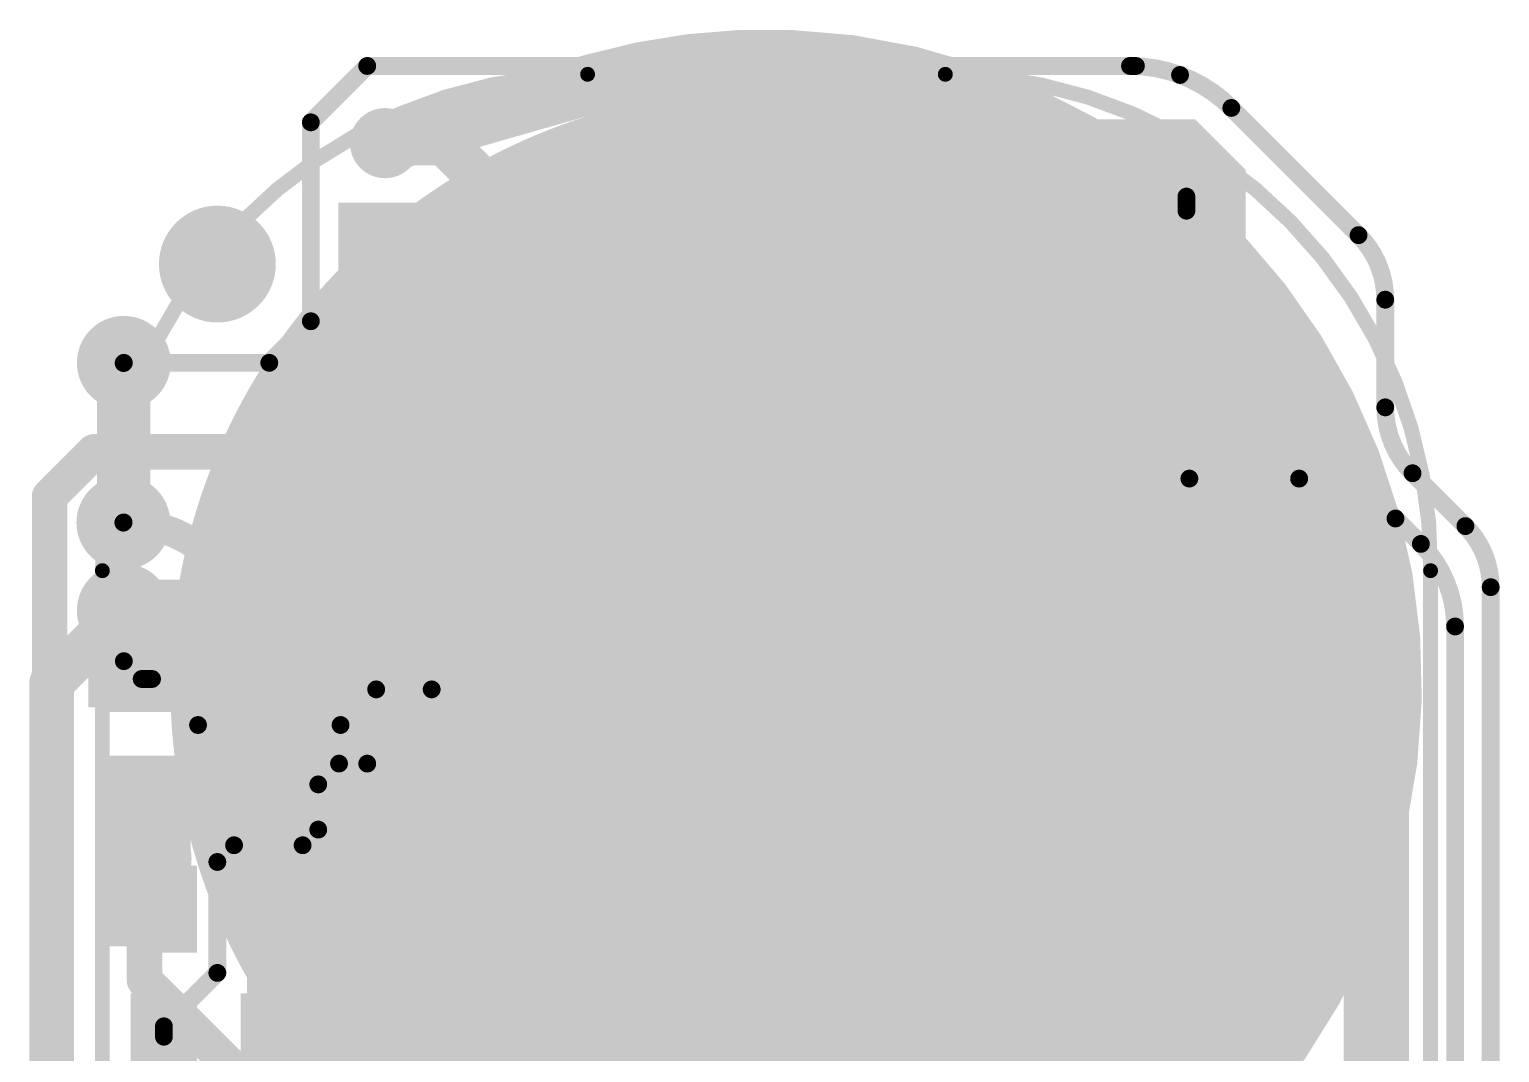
# Model space of a CAD drawing. Header units: millimetres. Extents: x -11.1 to 1.7, y -2.1 to 29.2.
# Drawn here: x -11.02 to 1.56, y 20.41 to 29.17 of the extents above; entities that cross this region are included whole.
import ezdxf

# ---------------------------------------------------------------- set-up
doc = ezdxf.new("R2010")
doc.units = ezdxf.units.MM
for name, color, linetype in [('BottomLayer', 5, 'Continuous'), ('BottomPaste', 16, 'Continuous'), ('BottomSolder', 6, 'Continuous'), ('PadHoleLayer', 156, 'Continuous'), ('TopLayer', 1, 'Continuous'), ('TopOverlay', 2, 'Continuous'), ('TopPaste', 8, 'Continuous'), ('TopSolder', 216, 'Continuous'), ('ViaHoleLayer', 16, 'Continuous')]:
    doc.layers.add(name, color=color, linetype=linetype)

# ---------------------------------------------------------------- blocks, each defined once
blk = doc.blocks.new('S______B______0402_B_3')
at = {"layer": 'BottomLayer'}
for points in [[(-0.2412999999999999, 0.3174999999999999), (-0.2413000000000001, -0.3175), (-0.6985, -0.3174999999999999), (-0.6985, 0.3175)], [(0.6985, 0.3174999999999999), (0.6985, -0.3175), (0.2412999999999999, -0.3174999999999999), (0.2413000000000001, 0.3175)]]:
    blk.add_hatch(color=5, dxfattribs=at).paths.add_polyline_path(points)
at = {"layer": 'BottomPaste'}
for points in [[(-0.2412999999999999, 0.3174999999999999), (-0.2413000000000001, -0.3175), (-0.6985, -0.3174999999999999), (-0.6985, 0.3175)], [(0.6985, 0.3174999999999999), (0.6985, -0.3175), (0.2412999999999999, -0.3174999999999999), (0.2413000000000001, 0.3175)]]:
    blk.add_hatch(color=16, dxfattribs=at).paths.add_polyline_path(points)
at = {"layer": 'BottomSolder'}
for points in [[(-0.1862988399999999, 0.3725011599999999), (-0.18629884, -0.3725011600000001), (-0.75350116, -0.3725011599999999), (-0.75350116, 0.3725011600000001)], [(0.75350116, 0.3725011599999999), (0.75350116, -0.3725011600000001), (0.1862988399999999, -0.3725011599999999), (0.18629884, 0.3725011600000001)]]:
    blk.add_hatch(color=6, dxfattribs=at).paths.add_polyline_path(points)
blk = doc.blocks.new('S______B______0402_B_4')
at = {"layer": 'BottomLayer'}
for points in [[(-0.2412999999999999, 0.3174999999999999), (-0.2413000000000001, -0.3175), (-0.6985, -0.3174999999999999), (-0.6985, 0.3175)], [(0.6985, 0.3174999999999999), (0.6985, -0.3175), (0.2412999999999999, -0.3174999999999999), (0.2413000000000001, 0.3175)]]:
    blk.add_hatch(color=5, dxfattribs=at).paths.add_polyline_path(points)
at = {"layer": 'BottomPaste'}
for points in [[(-0.2412999999999999, 0.3174999999999999), (-0.2413000000000001, -0.3175), (-0.6985, -0.3174999999999999), (-0.6985, 0.3175)], [(0.6985, 0.3174999999999999), (0.6985, -0.3175), (0.2412999999999999, -0.3174999999999999), (0.2413000000000001, 0.3175)]]:
    blk.add_hatch(color=16, dxfattribs=at).paths.add_polyline_path(points)
at = {"layer": 'BottomSolder'}
for points in [[(-0.1862988399999999, 0.3725011599999999), (-0.18629884, -0.3725011600000001), (-0.75350116, -0.3725011599999999), (-0.75350116, 0.3725011600000001)], [(0.75350116, 0.3725011599999999), (0.75350116, -0.3725011600000001), (0.1862988399999999, -0.3725011599999999), (0.18629884, 0.3725011600000001)]]:
    blk.add_hatch(color=6, dxfattribs=at).paths.add_polyline_path(points)
blk = doc.blocks.new('R___0402_B_5')
at = {"layer": 'BottomLayer'}
for points in [[(-0.2413, 0.3175), (-0.2412999999999999, -0.3175), (-0.6985, -0.3175), (-0.6985, 0.3175)], [(0.6985, 0.3175), (0.6985, -0.3175), (0.2413, -0.3175), (0.2412999999999999, 0.3175)]]:
    blk.add_hatch(color=5, dxfattribs=at).paths.add_polyline_path(points)
at = {"layer": 'BottomPaste'}
for points in [[(-0.2413, 0.3175), (-0.2412999999999999, -0.3175), (-0.6985, -0.3175), (-0.6985, 0.3175)], [(0.6985, 0.3175), (0.6985, -0.3175), (0.2413, -0.3175), (0.2412999999999999, 0.3175)]]:
    blk.add_hatch(color=16, dxfattribs=at).paths.add_polyline_path(points)
at = {"layer": 'BottomSolder'}
for points in [[(-0.18629884, 0.37250116), (-0.1862988399999999, -0.37250116), (-0.75350116, -0.37250116), (-0.75350116, 0.37250116)], [(0.75350116, 0.37250116), (0.75350116, -0.37250116), (0.18629884, -0.37250116), (0.1862988399999999, 0.37250116)]]:
    blk.add_hatch(color=6, dxfattribs=at).paths.add_polyline_path(points)
blk = doc.blocks.new('R___0402_B_6')
at = {"layer": 'BottomLayer'}
for points in [[(-0.2413, 0.3175), (-0.2412999999999999, -0.3175), (-0.6985, -0.3175), (-0.6985, 0.3175)], [(0.6985, 0.3175), (0.6985, -0.3175), (0.2413, -0.3175), (0.2412999999999999, 0.3175)]]:
    blk.add_hatch(color=5, dxfattribs=at).paths.add_polyline_path(points)
at = {"layer": 'BottomPaste'}
for points in [[(-0.2413, 0.3175), (-0.2412999999999999, -0.3175), (-0.6985, -0.3175), (-0.6985, 0.3175)], [(0.6985, 0.3175), (0.6985, -0.3175), (0.2413, -0.3175), (0.2412999999999999, 0.3175)]]:
    blk.add_hatch(color=16, dxfattribs=at).paths.add_polyline_path(points)
at = {"layer": 'BottomSolder'}
for points in [[(-0.18629884, 0.37250116), (-0.1862988399999999, -0.37250116), (-0.75350116, -0.37250116), (-0.75350116, 0.37250116)], [(0.75350116, 0.37250116), (0.75350116, -0.37250116), (0.18629884, -0.37250116), (0.1862988399999999, 0.37250116)]]:
    blk.add_hatch(color=6, dxfattribs=at).paths.add_polyline_path(points)
blk = doc.blocks.new('T__________B_7')
at = {"layer": 'BottomLayer'}
blk.add_hatch(color=5, dxfattribs=at).paths.add_polyline_path([(0.3809999999999999, 0.7619999999999999), (-0.3809999999999999, 0.7619999999999999), (-0.7619999999999999, 0.3809999999999999), (-0.7619999999999999, -0.3809999999999999), (-0.3809999999999999, -0.7619999999999999), (0.3809999999999999, -0.7619999999999999), (0.7619999999999999, -0.3809999999999999), (0.7619999999999999, 0.3809999999999999)])
at = {"layer": 'BottomPaste'}
blk.add_hatch(color=16, dxfattribs=at).paths.add_polyline_path([(0.3809999999999999, 0.7619999999999999), (-0.3809999999999999, 0.7619999999999999), (-0.7619999999999999, 0.3809999999999999), (-0.7619999999999999, -0.3809999999999999), (-0.3809999999999999, -0.7619999999999999), (0.3809999999999999, -0.7619999999999999), (0.7619999999999999, -0.3809999999999999), (0.7619999999999999, 0.3809999999999999)])
at = {"layer": 'BottomSolder'}
blk.add_hatch(color=6, dxfattribs=at).paths.add_polyline_path([(0.4318, 0.8636), (-0.4318, 0.8636), (-0.8636, 0.4318), (-0.8636, -0.4318), (-0.4318, -0.8636), (0.4318, -0.8636), (0.8636, -0.4318), (0.8636, 0.4318)])
blk = doc.blocks.new('C___0402_B_11')
at = {"layer": 'BottomLayer'}
for points in [[(-0.2413, 0.3175), (-0.2412999999999999, -0.3175), (-0.6985, -0.3175), (-0.6985, 0.3175)], [(0.6985, 0.3175), (0.6985, -0.3175), (0.2413, -0.3175), (0.2412999999999999, 0.3175)]]:
    blk.add_hatch(color=5, dxfattribs=at).paths.add_polyline_path(points)
at = {"layer": 'BottomPaste'}
for points in [[(-0.2413, 0.3175), (-0.2412999999999999, -0.3175), (-0.6985, -0.3175), (-0.6985, 0.3175)], [(0.6985, 0.3175), (0.6985, -0.3175), (0.2413, -0.3175), (0.2412999999999999, 0.3175)]]:
    blk.add_hatch(color=16, dxfattribs=at).paths.add_polyline_path(points)
at = {"layer": 'BottomSolder'}
for points in [[(-0.18130012, 0.37749988), (-0.18130012, -0.37749988), (-0.7584998799999999, -0.37749988), (-0.7584998799999999, 0.37749988)], [(0.7584998799999999, 0.37749988), (0.7584998799999999, -0.37749988), (0.18130012, -0.37749988), (0.18130012, 0.37749988)]]:
    blk.add_hatch(color=6, dxfattribs=at).paths.add_polyline_path(points)
blk = doc.blocks.new('S______B______0402_B_13')
at = {"layer": 'BottomLayer'}
for points in [[(-0.2412999999999999, 0.3174999999999999), (-0.2413000000000001, -0.3175), (-0.6985, -0.3174999999999999), (-0.6985, 0.3175)], [(0.6985, 0.3174999999999999), (0.6985, -0.3175), (0.2412999999999999, -0.3174999999999999), (0.2413000000000001, 0.3175)]]:
    blk.add_hatch(color=5, dxfattribs=at).paths.add_polyline_path(points)
at = {"layer": 'BottomPaste'}
for points in [[(-0.2412999999999999, 0.3174999999999999), (-0.2413000000000001, -0.3175), (-0.6985, -0.3174999999999999), (-0.6985, 0.3175)], [(0.6985, 0.3174999999999999), (0.6985, -0.3175), (0.2412999999999999, -0.3174999999999999), (0.2413000000000001, 0.3175)]]:
    blk.add_hatch(color=16, dxfattribs=at).paths.add_polyline_path(points)
at = {"layer": 'BottomSolder'}
for points in [[(-0.1862988399999999, 0.3725011599999999), (-0.18629884, -0.3725011600000001), (-0.75350116, -0.3725011599999999), (-0.75350116, 0.3725011600000001)], [(0.75350116, 0.3725011599999999), (0.75350116, -0.3725011600000001), (0.1862988399999999, -0.3725011599999999), (0.18629884, 0.3725011600000001)]]:
    blk.add_hatch(color=6, dxfattribs=at).paths.add_polyline_path(points)
blk = doc.blocks.new('S______B______0402_B_14')
at = {"layer": 'BottomLayer'}
for points in [[(-0.2412999999999999, 0.3174999999999999), (-0.2413000000000001, -0.3175), (-0.6985, -0.3174999999999999), (-0.6985, 0.3175)], [(0.6985, 0.3174999999999999), (0.6985, -0.3175), (0.2412999999999999, -0.3174999999999999), (0.2413000000000001, 0.3175)]]:
    blk.add_hatch(color=5, dxfattribs=at).paths.add_polyline_path(points)
at = {"layer": 'BottomPaste'}
for points in [[(-0.2412999999999999, 0.3174999999999999), (-0.2413000000000001, -0.3175), (-0.6985, -0.3174999999999999), (-0.6985, 0.3175)], [(0.6985, 0.3174999999999999), (0.6985, -0.3175), (0.2412999999999999, -0.3174999999999999), (0.2413000000000001, 0.3175)]]:
    blk.add_hatch(color=16, dxfattribs=at).paths.add_polyline_path(points)
at = {"layer": 'BottomSolder'}
for points in [[(-0.1862988399999999, 0.3725011599999999), (-0.18629884, -0.3725011600000001), (-0.75350116, -0.3725011599999999), (-0.75350116, 0.3725011600000001)], [(0.75350116, 0.3725011599999999), (0.75350116, -0.3725011600000001), (0.1862988399999999, -0.3725011599999999), (0.18629884, 0.3725011600000001)]]:
    blk.add_hatch(color=6, dxfattribs=at).paths.add_polyline_path(points)
blk = doc.blocks.new('TEST_POINT_B_21')
at = {"layer": 'BottomLayer'}
blk.add_hatch(color=5, dxfattribs=at).paths.add_polyline_path([(0.3809999999999999, 0.7619999999999999), (-0.3809999999999999, 0.7619999999999999), (-0.7619999999999999, 0.3809999999999999), (-0.7619999999999999, -0.3809999999999999), (-0.3809999999999999, -0.7619999999999999), (0.3809999999999999, -0.7619999999999999), (0.7619999999999999, -0.3809999999999999), (0.7619999999999999, 0.3809999999999999)])
at = {"layer": 'BottomPaste'}
blk.add_hatch(color=16, dxfattribs=at).paths.add_polyline_path([(0.3809999999999999, 0.7619999999999999), (-0.3809999999999999, 0.7619999999999999), (-0.7619999999999999, 0.3809999999999999), (-0.7619999999999999, -0.3809999999999999), (-0.3809999999999999, -0.7619999999999999), (0.3809999999999999, -0.7619999999999999), (0.7619999999999999, -0.3809999999999999), (0.7619999999999999, 0.3809999999999999)])
at = {"layer": 'BottomSolder'}
blk.add_hatch(color=6, dxfattribs=at).paths.add_polyline_path([(0.4318, 0.8636), (-0.4318, 0.8636), (-0.8636, 0.4318), (-0.8636, -0.4318), (-0.4318, -0.8636), (0.4318, -0.8636), (0.8636, -0.4318), (0.8636, 0.4318)])
blk = doc.blocks.new('SOIC_8_B_34')
at = {"layer": 'BottomLayer'}
for points in [[(-3.474999399999999, 1.6050006), (-3.474999399999999, 2.2049994), (-1.92499996, 2.2049994), (-1.92499996, 1.6050006)], [(1.92499996, 1.6050006), (1.92499996, 2.2049994), (3.474999399999999, 2.2049994), (3.474999399999999, 1.6050006)], [(-3.474999399999999, 0.3350006), (-3.474999399999999, 0.9349994), (-1.92499996, 0.9349994), (-1.92499996, 0.3350006)], [(1.92499996, 0.3350006), (1.92499996, 0.9349994), (3.474999399999999, 0.9349994), (3.474999399999999, 0.3350006)], [(-3.474999399999999, -0.9349994), (-3.474999399999999, -0.3350006), (-1.92499996, -0.3350006), (-1.92499996, -0.9349994)], [(1.92499996, -0.9349994), (1.92499996, -0.3350006), (3.474999399999999, -0.3350006), (3.474999399999999, -0.9349994)], [(-3.474999399999999, -2.2049994), (-3.474999399999999, -1.6050006), (-1.92499996, -1.6050006), (-1.92499996, -2.2049994)], [(1.92499996, -2.2049994), (1.92499996, -1.6050006), (3.474999399999999, -1.6050006), (3.474999399999999, -2.2049994)]]:
    blk.add_hatch(color=5, dxfattribs=at).paths.add_polyline_path(points)
at = {"layer": 'BottomPaste'}
for points in [[(-3.474999399999999, 1.6050006), (-3.474999399999999, 2.2049994), (-1.92499996, 2.2049994), (-1.92499996, 1.6050006)], [(1.92499996, 1.6050006), (1.92499996, 2.2049994), (3.474999399999999, 2.2049994), (3.474999399999999, 1.6050006)], [(-3.474999399999999, 0.3350006), (-3.474999399999999, 0.9349994), (-1.92499996, 0.9349994), (-1.92499996, 0.3350006)], [(1.92499996, 0.3350006), (1.92499996, 0.9349994), (3.474999399999999, 0.9349994), (3.474999399999999, 0.3350006)], [(-3.474999399999999, -0.9349994), (-3.474999399999999, -0.3350006), (-1.92499996, -0.3350006), (-1.92499996, -0.9349994)], [(1.92499996, -0.9349994), (1.92499996, -0.3350006), (3.474999399999999, -0.3350006), (3.474999399999999, -0.9349994)], [(-3.474999399999999, -2.2049994), (-3.474999399999999, -1.6050006), (-1.92499996, -1.6050006), (-1.92499996, -2.2049994)], [(1.92499996, -2.2049994), (1.92499996, -1.6050006), (3.474999399999999, -1.6050006), (3.474999399999999, -2.2049994)]]:
    blk.add_hatch(color=16, dxfattribs=at).paths.add_polyline_path(points)
at = {"layer": 'BottomSolder'}
for points in [[(-3.5765994, 1.5034006), (-3.5765994, 2.3065994), (-1.82339996, 2.3065994), (-1.82339996, 1.5034006)], [(1.82339996, 1.5034006), (1.82339996, 2.3065994), (3.5765994, 2.3065994), (3.5765994, 1.5034006)], [(-3.5765994, 0.2334006000000001), (-3.5765994, 1.0365994), (-1.82339996, 1.0365994), (-1.82339996, 0.2334005999999999)], [(1.82339996, 0.2334006000000001), (1.82339996, 1.0365994), (3.5765994, 1.0365994), (3.5765994, 0.2334005999999999)], [(-3.5765994, -1.0365994), (-3.5765994, -0.2334005999999999), (-1.82339996, -0.2334006000000001), (-1.82339996, -1.0365994)], [(1.82339996, -1.0365994), (1.82339996, -0.2334005999999999), (3.5765994, -0.2334006000000001), (3.5765994, -1.0365994)], [(-3.5765994, -2.3065994), (-3.5765994, -1.5034006), (-1.82339996, -1.5034006), (-1.82339996, -2.3065994)], [(1.82339996, -2.3065994), (1.82339996, -1.5034006), (3.5765994, -1.5034006), (3.5765994, -2.3065994)]]:
    blk.add_hatch(color=6, dxfattribs=at).paths.add_polyline_path(points)
blk = doc.blocks.new('RES_0402_B_37')
at = {"layer": 'BottomLayer'}
for points in [[(-0.2413, 0.3175), (-0.2412999999999999, -0.3175), (-0.6985, -0.3175), (-0.6985, 0.3175)], [(0.6985, 0.3175), (0.6985, -0.3175), (0.2413, -0.3175), (0.2412999999999999, 0.3175)]]:
    blk.add_hatch(color=5, dxfattribs=at).paths.add_polyline_path(points)
at = {"layer": 'BottomPaste'}
for points in [[(-0.2413, 0.3175), (-0.2412999999999999, -0.3175), (-0.6985, -0.3175), (-0.6985, 0.3175)], [(0.6985, 0.3175), (0.6985, -0.3175), (0.2413, -0.3175), (0.2412999999999999, 0.3175)]]:
    blk.add_hatch(color=16, dxfattribs=at).paths.add_polyline_path(points)
at = {"layer": 'BottomSolder'}
for points in [[(-0.18629884, 0.37250116), (-0.1862988399999999, -0.37250116), (-0.75350116, -0.37250116), (-0.75350116, 0.37250116)], [(0.75350116, 0.37250116), (0.75350116, -0.37250116), (0.18629884, -0.37250116), (0.1862988399999999, 0.37250116)]]:
    blk.add_hatch(color=6, dxfattribs=at).paths.add_polyline_path(points)
blk = doc.blocks.new('SEMG_SENSOR_38')
at = {"layer": 'TopLayer'}
h = blk.add_hatch(color=1, dxfattribs=at)
edge = h.paths.add_edge_path()
edge.add_arc((2.794e-05, 9.98718602), 5.00000016, 0, 360)
at = {"layer": 'TopPaste'}
h = blk.add_hatch(color=8, dxfattribs=at)
edge = h.paths.add_edge_path()
edge.add_arc((2.794e-05, 9.98718602), 5.00000016, 0, 360)
at = {"layer": 'TopSolder'}
h = blk.add_hatch(color=216, dxfattribs=at)
edge = h.paths.add_edge_path()
edge.add_arc((2.794e-05, 9.98718602), 5.10160016, 0, 360)
at = {"layer": 'TopOverlay', "const_width": 0.127}
for points in [[(-5.68320682, 10.9657134, -0.414213562373093), (-1.53065988, 15.21263658)], [(1.53071576, 15.21263658, -0.414213562373093), (5.683262699999999, 10.9657134)]]:
    blk.add_lwpolyline(points, format="xyb", dxfattribs=at)
for points in [[(-1.53065988, 15.21263658), (1.53071576, 15.21263658)], [(-5.68320682, -10.96571086), (-5.68320682, 10.9657134)], [(5.683262699999999, -10.96579468), (5.683262699999999, 10.96562958)]]:
    blk.add_lwpolyline(points, dxfattribs=at)
at = {"layer": 'TopOverlay', "const_width": 0.0635}
for points in [[(-1.56240988, 15.21263658, 1), (-1.49890988, 15.21263658, 1)], [(-1.56240988, 15.21263658, 1), (-1.49890988, 15.21263658, 1)], [(1.49896576, 15.21263658, 1), (1.56246576, 15.21263658, 1)], [(1.49896576, 15.21263658, 1), (1.56246576, 15.21263658, 1)], [(-5.71495682, 10.9657134, 1), (-5.65145682, 10.9657134, 1)], [(-5.71495682, 10.9657134, 1), (-5.65145682, 10.9657134, 1)], [(5.6515127, 10.9657134, 1), (5.715012699999999, 10.9657134, 1)], [(5.6515127, 10.96562958, 1), (5.715012699999999, 10.96562958, 1)]]:
    blk.add_lwpolyline(points, format="xyb", close=True, dxfattribs=at)

msp = doc.modelspace()

# ---------------------------------------------------------------- hatches: boundary and pattern name
at = {"layer": 'BottomLayer'}
h = msp.add_hatch(color=5, dxfattribs=at)
edge = h.paths.add_edge_path()
edge.add_arc((-7.9756, 28.194), 0.2999994, 0, 360)
for points in [[(-8.376330719999999, 24.3078), (-7.6454, 24.3078), (-7.6454, 27.686), (-8.376330719999999, 27.686)], [(-7.340599999999999, 25.3873), (-6.1468, 25.3873), (-6.1468, 26.3652), (-7.340599999999999, 26.3652)], [(-6.8072, 23.6474), (-6.8072, 25.1206), (-7.340599999999999, 25.1206), (-7.340599999999999, 23.6474)], [(-10.5156, 23.368), (-9.7282, 23.368), (-9.7282, 24.4602), (-10.5156, 24.4602)], [(-8.35129648, 23.1648), (-6.80129704, 23.1648), (-6.80129704, 23.9522), (-8.35129648, 23.9522)], [(-10.4267, 22.4155), (-8.775699999999999, 22.4155), (-8.775699999999999, 22.9362), (-10.4267, 22.9362)], [(-10.4267, 21.3233), (-9.6393, 21.3233), (-9.6393, 22.8727), (-10.4267, 22.8727)], [(-3.02209708, 21.6408), (-0.1524, 21.6408), (-0.1524, 22.5552), (-3.02209708, 22.5552)], [(-9.156699999999999, 20.447), (-6.80129704, 20.447), (-6.80129704, 21.59), (-9.156699999999999, 21.59)], [(-3.02209708, 20.4978), (-0.1778, 20.4978), (-0.1778, 21.2852), (-3.02209708, 21.2852)], [(-10.0965, 19.1389), (-9.6393, 19.1389), (-9.6393, 20.8661), (-10.0965, 20.8661)]]:
    msp.add_hatch(color=5, dxfattribs=at).paths.add_polyline_path(points)
h = msp.add_hatch(color=5, dxfattribs=at)
edge = h.paths.add_edge_path()
edge.add_arc((-10.2108, 26.3144), 0.2999994, 0, 360)
h = msp.add_hatch(color=5, dxfattribs=at)
edge = h.paths.add_edge_path()
edge.add_arc((-10.21498592, 24.94698592), 0.2999994, 0, 360)
h = msp.add_hatch(color=5, dxfattribs=at)
edge = h.paths.add_edge_path()
edge.add_arc((-10.2108, 24.19459728), 0.2999994, 0, 360)
h = msp.add_hatch(color=5, dxfattribs=at)
edge = h.paths.add_edge_path()
edge.add_arc((-10.033, 22.0726), 0.2999994, 0, 360)
at = {"layer": 'BottomSolder'}
h = msp.add_hatch(color=6, dxfattribs=at)
edge = h.paths.add_edge_path()
edge.add_arc((-9.41042568, 27.15935132), 0.1016, 0, 360)
h = msp.add_hatch(color=6, dxfattribs=at)
edge = h.paths.add_edge_path()
edge.add_arc((-10.2108, 26.3144), 0.4015993999999999, 0, 360)
h = msp.add_hatch(color=6, dxfattribs=at)
edge = h.paths.add_edge_path()
edge.add_arc((-10.21498592, 24.94698592), 0.4015993999999999, 0, 360)
h = msp.add_hatch(color=6, dxfattribs=at)
edge = h.paths.add_edge_path()
edge.add_arc((-10.2108, 24.19459728), 0.4015993999999999, 0, 360)
h = msp.add_hatch(color=6, dxfattribs=at)
edge = h.paths.add_edge_path()
edge.add_arc((-10.033, 22.0726), 0.4015993999999999, 0, 360)
at = {"layer": 'PadHoleLayer'}
h = msp.add_hatch(color=156, dxfattribs=at)
edge = h.paths.add_edge_path()
edge.add_arc((-9.41042568, 27.15935132), 0.499999, 0, 360)
at = {"layer": 'TopLayer'}
h = msp.add_hatch(color=1, dxfattribs=at)
edge = h.paths.add_edge_path()
edge.add_arc((-7.9756, 28.194), 0.2999994, 0, 360)
h = msp.add_hatch(color=1, dxfattribs=at)
edge = h.paths.add_edge_path()
edge.add_arc((-10.2108, 26.3144), 0.2999994, 0, 360)
h = msp.add_hatch(color=1, dxfattribs=at)
edge = h.paths.add_edge_path()
edge.add_arc((-10.21498592, 24.94698592), 0.2999994, 0, 360)
h = msp.add_hatch(color=1, dxfattribs=at)
edge = h.paths.add_edge_path()
edge.add_arc((-10.2108, 24.19459728), 0.2999994, 0, 360)
h = msp.add_hatch(color=1, dxfattribs=at)
edge = h.paths.add_edge_path()
edge.add_arc((-10.033, 22.0726), 0.2999994, 0, 360)
at = {"layer": 'TopSolder'}
h = msp.add_hatch(color=216, dxfattribs=at)
edge = h.paths.add_edge_path()
edge.add_arc((-9.41042568, 27.15935132), 0.1016, 0, 360)
h = msp.add_hatch(color=216, dxfattribs=at)
edge = h.paths.add_edge_path()
edge.add_arc((-10.2108, 26.3144), 0.4015993999999999, 0, 360)
h = msp.add_hatch(color=216, dxfattribs=at)
edge = h.paths.add_edge_path()
edge.add_arc((-10.21498592, 24.94698592), 0.4015993999999999, 0, 360)
h = msp.add_hatch(color=216, dxfattribs=at)
edge = h.paths.add_edge_path()
edge.add_arc((-10.2108, 24.19459728), 0.4015993999999999, 0, 360)
h = msp.add_hatch(color=216, dxfattribs=at)
edge = h.paths.add_edge_path()
edge.add_arc((-10.033, 22.0726), 0.4015993999999999, 0, 360)
at = {"layer": 'ViaHoleLayer'}
h = msp.add_hatch(color=16, dxfattribs=at)
edge = h.paths.add_edge_path()
edge.add_arc((-7.9756, 28.194), 0.1499997, 0, 360)
h = msp.add_hatch(color=16, dxfattribs=at)
edge = h.paths.add_edge_path()
edge.add_arc((-10.2108, 26.3144), 0.1499997, 0, 360)
h = msp.add_hatch(color=16, dxfattribs=at)
edge = h.paths.add_edge_path()
edge.add_arc((-10.21498592, 24.94698592), 0.1499997, 0, 360)
h = msp.add_hatch(color=16, dxfattribs=at)
edge = h.paths.add_edge_path()
edge.add_arc((-10.2108, 24.19459728), 0.1499997, 0, 360)
h = msp.add_hatch(color=16, dxfattribs=at)
edge = h.paths.add_edge_path()
edge.add_arc((-10.033, 22.0726), 0.1499997, 0, 360)

# ---------------------------------------------------------------- linework, layer by layer
at = {"layer": 'BottomLayer'}
for points, const_width in [([(-8.6106, 28.3718), (-8.128, 28.85439999999999)], 0.1524), ([(-8.128, 28.85439999999999), (-1.6002, 28.85439999999999)], 0.1524), ([(-1.6002, 28.85439999999999), (-1.5494, 28.85439999999999)], 0.1524), ([(-0.7329906599999999, 28.49519066), (0.3556, 27.4066)], 0.1524), ([(-8.6106, 26.67), (-8.6106, 28.3718)], 0.1524), ([(-7.9756, 28.194), (-7.467599999999999, 28.194)], 0.3809999999999999), ([(-7.467599999999999, 28.194), (-7.112, 27.8384)], 0.3809999999999999), ([(-7.112, 27.1018), (-7.112, 27.8384)], 0.3809999999999999), ([(-1.1176, 27.61596204), (-1.1176, 27.7368)], 0.1524), ([(-3.15034676, 27.5336), (-2.89199066, 27.5336)], 0.254), ([(-2.89199066, 27.5336), (-1.4732, 27.5336)], 0.254), ([(0.5841999999999999, 25.9334), (0.5841999999999999, 26.85471134)], 0.1524), ([(-8.966199999999999, 26.3144), (-8.6106, 26.67)], 0.1524), ([(-4.2418, 25.5048639), (-4.2418, 26.3703054)], 0.254), ([(-10.2108, 26.3144), (-8.966199999999999, 26.3144)], 0.1524), ([(-8.0518, 25.5524), (-8.0518, 25.8699)], 0.635), ([(-8.026399999999999, 25.74993072), (-8.026399999999999, 26.0223)], 0.3048), ([(-6.286499999999999, 23.03419066), (-6.286499999999999, 25.87625)], 0.254), ([(-8.223930719999998, 25.5524), (-8.026399999999999, 25.74993072)], 0.3048), ([(-8.0518, 24.8158), (-8.0518, 25.5524)], 0.635), ([(-10.8458, 25.17148636), (-10.46488636, 25.5524)], 0.3048), ([(-10.46488636, 25.5524), (-8.223930719999998, 25.5524)], 0.3048), ([(-4.2418, 25.50129012), (-4.2418, 25.5048639)], 0.254), ([(-4.2418, 21.717), (-4.2418, 25.50129012)], 0.254), ([(0.8176869600000001, 25.36971304), (1.27, 24.9174)], 0.1524), ([(-10.8458, 18.796), (-10.8458, 25.17148636)], 0.3048), ([(-1.0922, 25.3238), (-0.15345664, 25.3238)], 0.1524), ([(0.671449, 24.982551), (0.889, 24.765)], 0.1524), ([(1.48640546, 1.71500546), (1.48640546, 24.39494994)], 0.1524), ([(1.18160546, 15.0368), (1.18160546, 24.0585879)], 0.1524), ([(-9.0932, 23.622), (-9.0932, 23.8252)], 0.254), ([(-10.2108, 23.7617), (-10.0584, 23.6093)], 0.1524), ([(-2.1762974, 23.5204), (-0.09038843999999999, 23.5204)], 0.5588), ([(-0.09038843999999999, 23.5204), (0.508, 22.92201156)], 0.5588), ([(-10.0584, 23.6093), (-9.9695, 23.6093)], 0.1524), ([(-9.9695, 23.6093), (-9.5758, 23.2156)], 0.1524), ([(-8.35609708, 23.2156), (-8.05129708, 23.5204)], 0.1524), ([(-8.05129708, 23.5204), (-7.576296759999999, 23.5204)], 0.1524), ([(-9.5758, 23.2156), (-8.35609708, 23.2156)], 0.1524), ([(-6.435290660000001, 22.8854), (-6.286499999999999, 23.03419066)], 0.254), ([(0.508, 18.7198), (0.508, 22.92201156)], 0.5588), ([(-8.5471, 22.7076), (-8.369299999999999, 22.8854)], 0.1524), ([(-8.369299999999999, 22.8854), (-8.128, 22.8854)], 0.1524), ([(-8.128, 22.8854), (-6.435290660000001, 22.8854)], 0.254), ([(-8.5471, 22.32081134), (-8.5471, 22.7076)], 0.1524), ([(-8.68101134, 22.1869), (-8.5471, 22.32081134)], 0.1524), ([(-7.576296759999999, 22.2504), (-4.7752, 22.2504)], 0.254), ([(-4.7752, 22.2504), (-4.2418, 21.717)], 0.254), ([(-9.410699999999999, 22.04376592), (-9.26756592, 22.1869)], 0.1524), ([(-9.26756592, 22.1869), (-8.68101134, 22.1869)], 0.1524), ([(-9.410699999999999, 21.0947), (-9.410699999999999, 22.04376592)], 0.1524), ([(-8.928099999999999, 20.5486), (-8.928099999999999, 21.6408)], 0.3809999999999999), ([(-4.2418, 19.9136), (-4.2418, 21.717)], 0.254), ([(-9.8679, 20.6375), (-9.410699999999999, 21.0947)], 0.1524), ([(-9.8679, 20.5486), (-9.8679, 20.6375)], 0.1524)]:
    msp.add_lwpolyline(points, dxfattribs=dict(at, const_width=const_width))
for points, const_width in [([(-8.1661, 28.85439999999999, 1), (-8.0899, 28.85439999999999, 1)], 0.0762), ([(-8.1661, 28.85439999999999, 1), (-8.0899, 28.85439999999999, 1)], 0.0762), ([(-1.6383, 28.85439999999999, 1), (-1.5621, 28.85439999999999, 1)], 0.0762), ([(-1.6383, 28.85439999999999, 1), (-1.5621, 28.85439999999999, 1)], 0.0762), ([(-1.6383, 28.85439999999999, 1), (-1.5621, 28.85439999999999, 1)], 0.0762), ([(-1.5875, 28.85439999999999, 1), (-1.5113, 28.85439999999999, 1)], 0.0762), ([(-1.21019824, 28.77725512, 1), (-1.13399824, 28.77725512, 1)], 0.0762), ([(-1.21019824, 28.77725512, 1), (-1.13399824, 28.77725512, 1)], 0.0762), ([(-0.7710906599999999, 28.49519066, 1), (-0.69489066, 28.49519066, 1)], 0.0762), ([(-0.7710881199999999, 28.49519066, 1), (-0.69488812, 28.49519066, 1)], 0.0762), ([(-8.6487, 28.3718, 1), (-8.5725, 28.3718, 1)], 0.0762), ([(-8.6487, 28.3718, 1), (-8.5725, 28.3718, 1)], 0.0762), ([(-8.070849999999998, 28.194, 1), (-7.88035, 28.194, 1)], 0.1905), ([(-7.56285, 28.194, 1), (-7.37235, 28.194, 1)], 0.1905), ([(-7.56285, 28.194, 1), (-7.37235, 28.194, 1)], 0.1905), ([(-7.207249999999999, 27.8384, 1), (-7.016749999999999, 27.8384, 1)], 0.1905), ([(-7.207249999999999, 27.8384, 1), (-7.016749999999999, 27.8384, 1)], 0.1905), ([(-1.1557, 27.7368, 1), (-1.0795, 27.7368, 1)], 0.0762), ([(-1.1557, 27.61596204, 1), (-1.0795, 27.61596204, 1)], 0.0762), ([(-3.21384676, 27.5336, 1), (-3.08684676, 27.5336, 1)], 0.127), ([(-3.21384676, 27.5336, 1), (-3.08684676, 27.5336, 1)], 0.127), ([(-2.95549066, 27.5336, 1), (-2.82849066, 27.5336, 1)], 0.127), ([(-2.95549066, 27.5336, 1), (-2.82849066, 27.5336, 1)], 0.127), ([(-1.5367, 27.5336, 1), (-1.4097, 27.5336, 1)], 0.127), ([(0.3175, 27.4066, 1), (0.3937, 27.4066, 1)], 0.0762), ([(0.3175, 27.4066, 1), (0.3937, 27.4066, 1)], 0.0762), ([(-3.9497, 27.2288, 1), (-3.8227, 27.2288, 1)], 0.127), ([(-3.9497, 27.2288, 1), (-3.8227, 27.2288, 1)], 0.127), ([(-7.207249999999999, 27.1018, 1), (-7.016749999999999, 27.1018, 1)], 0.1905), ([(0.5460999999999999, 26.85471134, 1), (0.6223, 26.85471134, 1)], 0.0762), ([(0.5460999999999999, 26.85471134, 1), (0.6223, 26.85471134, 1)], 0.0762), ([(-8.6487, 26.67, 1), (-8.5725, 26.67, 1)], 0.0762), ([(-8.6487, 26.67, 1), (-8.5725, 26.67, 1)], 0.0762), ([(-4.3053, 26.3703054, 1), (-4.1783, 26.3703054, 1)], 0.127), ([(-4.3053, 26.3703054, 1), (-4.1783, 26.3703054, 1)], 0.127), ([(-10.2489, 26.3144, 1), (-10.1727, 26.3144, 1)], 0.0762), ([(-9.004299999999999, 26.3144, 1), (-8.928099999999999, 26.3144, 1)], 0.0762), ([(-9.004299999999999, 26.3144, 1), (-8.928099999999999, 26.3144, 1)], 0.0762), ([(-8.21055, 25.8699, 1), (-7.893050000000001, 25.8699, 1)], 0.3175), ([(-8.102599999999999, 26.0223, 1), (-7.9502, 26.0223, 1)], 0.1524), ([(-6.35, 25.87625, 1), (-6.223, 25.87625, 1)], 0.127), ([(0.5460999999999999, 25.9334, 1), (0.6223, 25.9334, 1)], 0.0762), ([(0.5460999999999999, 25.9334, 1), (0.6223, 25.9334, 1)], 0.0762), ([(-8.21055, 25.5524, 1), (-7.893050000000001, 25.5524, 1)], 0.3175), ([(-8.21055, 25.5524, 1), (-7.893050000000001, 25.5524, 1)], 0.3175), ([(-8.102599999999999, 25.74993072, 1), (-7.9502, 25.74993072, 1)], 0.1524), ([(-8.102599999999999, 25.74993072, 1), (-7.9502, 25.74993072, 1)], 0.1524), ([(-10.54108636, 25.5524, 1), (-10.38868636, 25.5524, 1)], 0.1524), ([(-10.54108636, 25.5524, 1), (-10.38868636, 25.5524, 1)], 0.1524), ([(-8.300130719999999, 25.5524, 1), (-8.147730719999998, 25.5524, 1)], 0.1524), ([(-8.300130719999999, 25.5524, 1), (-8.147730719999998, 25.5524, 1)], 0.1524), ([(-4.30530254, 25.50129012, 1), (-4.17830254, 25.50129012, 1)], 0.127), ([(-4.3053, 25.5048639, 1), (-4.1783, 25.5048639, 1)], 0.127), ([(-4.3053, 25.5048639, 1), (-4.1783, 25.5048639, 1)], 0.127), ([(-4.3053, 25.5048639, 1), (-4.1783, 25.5048639, 1)], 0.127), ([(-4.3053, 25.50129012, 1), (-4.1783, 25.50129012, 1)], 0.127), ([(-4.3053, 25.50129012, 1), (-4.1783, 25.50129012, 1)], 0.127), ([(0.77958696, 25.36971304, 1), (0.8557869599999999, 25.36971304, 1)], 0.0762), ([(0.77958696, 25.36971304, 1), (0.8557869599999999, 25.36971304, 1)], 0.0762), ([(-10.922, 25.17148636, 1), (-10.7696, 25.17148636, 1)], 0.1524), ([(-10.922, 25.17148636, 1), (-10.7696, 25.17148636, 1)], 0.1524), ([(-1.1303, 25.3238, 1), (-1.0541, 25.3238, 1)], 0.0762), ([(-0.19155664, 25.3238, 1), (-0.11535664, 25.3238, 1)], 0.0762), ([(-0.1905, 25.3238, 1), (-0.1143, 25.3238, 1)], 0.0762), ([(-10.27848592, 24.94698592, 1), (-10.15148592, 24.94698592, 1)], 0.127), ([(-8.21055, 24.8158, 1), (-7.893050000000001, 24.8158, 1)], 0.3175), ([(0.6333489999999999, 24.982551, 1), (0.709549, 24.982551, 1)], 0.0762), ([(0.63335154, 24.982551, 1), (0.70955154, 24.982551, 1)], 0.0762), ([(1.2319, 24.9174, 1), (1.3081, 24.9174, 1)], 0.0762), ([(1.2319, 24.9174, 1), (1.3081, 24.9174, 1)], 0.0762), ([(0.8509, 24.765, 1), (0.9270999999999999, 24.765, 1)], 0.0762), ([(0.8509, 24.765, 1), (0.9270999999999999, 24.765, 1)], 0.0762), ([(1.44830546, 24.39494994, 1), (1.52450546, 24.39494994, 1)], 0.0762), ([(1.44830546, 24.39494994, 1), (1.52450546, 24.39494994, 1)], 0.0762), ([(1.14350546, 24.0585879, 1), (1.21970546, 24.0585879, 1)], 0.0762), ([(1.14350546, 24.0585879, 1), (1.21970546, 24.0585879, 1)], 0.0762), ([(-9.156699999999999, 23.8252, 1), (-9.029699999999998, 23.8252, 1)], 0.127), ([(-9.156699999999999, 23.8252, 1), (-9.029699999999998, 23.8252, 1)], 0.127), ([(-10.2489, 23.7617, 1), (-10.1727, 23.7617, 1)], 0.0762), ([(-2.3159974, 23.5204, 1), (-2.0365974, 23.5204, 1)], 0.2794), ([(-0.23008844, 23.5204, 1), (0.04931156, 23.5204, 1)], 0.2794), ([(-0.23008844, 23.5204, 1), (0.04931156, 23.5204, 1)], 0.2794), ([(-10.0965, 23.6093, 1), (-10.0203, 23.6093, 1)], 0.0762), ([(-10.0965, 23.6093, 1), (-10.0203, 23.6093, 1)], 0.0762), ([(-10.0076, 23.6093, 1), (-9.9314, 23.6093, 1)], 0.0762), ([(-10.0076, 23.6093, 1), (-9.9314, 23.6093, 1)], 0.0762), ([(-9.156699999999999, 23.622, 1), (-9.029699999999998, 23.622, 1)], 0.127), ([(-8.08939708, 23.5204, 1), (-8.01319708, 23.5204, 1)], 0.0762), ([(-8.08939708, 23.5204, 1), (-8.01319708, 23.5204, 1)], 0.0762), ([(-7.614396759999999, 23.5204, 1), (-7.53819676, 23.5204, 1)], 0.0762), ([(-9.6139, 23.2156, 1), (-9.5377, 23.2156, 1)], 0.0762), ([(-9.6139, 23.2156, 1), (-9.5377, 23.2156, 1)], 0.0762), ([(-8.39419708, 23.2156, 1), (-8.31799708, 23.2156, 1)], 0.0762), ([(-8.39419708, 23.2156, 1), (-8.31799708, 23.2156, 1)], 0.0762), ([(-6.35, 23.03419066, 1), (-6.223, 23.03419066, 1)], 0.127), ([(-6.35, 23.03419066, 1), (-6.223, 23.03419066, 1)], 0.127), ([(0.3683, 22.92201156, 1), (0.6476999999999999, 22.92201156, 1)], 0.2794), ([(0.3683, 22.92201156, 1), (0.6476999999999999, 22.92201156, 1)], 0.2794), ([(-8.407399999999999, 22.8854, 1), (-8.331199999999999, 22.8854, 1)], 0.0762), ([(-8.407399999999999, 22.8854, 1), (-8.331199999999999, 22.8854, 1)], 0.0762), ([(-8.1915, 22.8854, 1), (-8.064499999999999, 22.8854, 1)], 0.127), ([(-8.1661, 22.8854, 1), (-8.0899, 22.8854, 1)], 0.0762), ([(-6.49879066, 22.8854, 1), (-6.37179066, 22.8854, 1)], 0.127), ([(-6.49879066, 22.8854, 1), (-6.37179066, 22.8854, 1)], 0.127), ([(-8.5852, 22.7076, 1), (-8.509, 22.7076, 1)], 0.0762), ([(-8.5852, 22.7076, 1), (-8.509, 22.7076, 1)], 0.0762), ([(-8.5852, 22.32081134, 1), (-8.509, 22.32081134, 1)], 0.0762), ([(-8.5852, 22.32081134, 1), (-8.509, 22.32081134, 1)], 0.0762), ([(-7.639796759999999, 22.2504, 1), (-7.512796760000001, 22.2504, 1)], 0.127), ([(-4.8387, 22.2504, 1), (-4.7117, 22.2504, 1)], 0.127), ([(-4.8387, 22.2504, 1), (-4.7117, 22.2504, 1)], 0.127), ([(-9.30566592, 22.1869, 1), (-9.229465919999999, 22.1869, 1)], 0.0762), ([(-9.30566592, 22.1869, 1), (-9.229465919999999, 22.1869, 1)], 0.0762), ([(-8.71911134, 22.1869, 1), (-8.64291134, 22.1869, 1)], 0.0762), ([(-8.71911134, 22.1869, 1), (-8.64291134, 22.1869, 1)], 0.0762), ([(-9.448799999999999, 22.04376592, 1), (-9.372599999999998, 22.04376592, 1)], 0.0762), ([(-9.448799999999999, 22.04376592, 1), (-9.372599999999998, 22.04376592, 1)], 0.0762), ([(-9.023349999999999, 21.6408, 1), (-8.832849999999999, 21.6408, 1)], 0.1905), ([(-4.3053, 21.717, 1), (-4.1783, 21.717, 1)], 0.127), ([(-4.3053, 21.717, 1), (-4.1783, 21.717, 1)], 0.127), ([(-4.3053, 21.717, 1), (-4.1783, 21.717, 1)], 0.127), ([(-9.448799999999999, 21.0947, 1), (-9.372599999999998, 21.0947, 1)], 0.0762), ([(-9.448799999999999, 21.0947, 1), (-9.372599999999998, 21.0947, 1)], 0.0762), ([(-9.906, 20.6375, 1), (-9.8298, 20.6375, 1)], 0.0762), ([(-9.906, 20.6375, 1), (-9.8298, 20.6375, 1)], 0.0762), ([(-9.023349999999999, 20.5486, 1), (-8.832849999999999, 20.5486, 1)], 0.1905), ([(-9.906, 20.5486, 1), (-9.8298, 20.5486, 1)], 0.0762)]:
    msp.add_lwpolyline(points, format="xyb", close=True, dxfattribs=dict(at, const_width=const_width))
for points, const_width in [([(-1.6002, 28.85439999999999, -0.08938036312171173), (-1.17209824, 28.77725512)], 0.1524), ([(-1.17209824, 28.77725512, -0.1076186670827668), (-0.7329881199999999, 28.49519066)], 0.1524), ([(-3.8862, 27.2288, -0.198912367379658), (-3.15034676, 27.5336)], 0.254), ([(0.3556, 27.4066, -0.198912367379658), (0.5841999999999999, 26.85471134)], 0.1524), ([(-4.2418, 26.3703054, -0.198912367379658), (-3.8862, 27.2288)], 0.254), ([(0.8176869600000001, 25.36971304, -0.198912367379658), (0.5841999999999999, 25.9334)], 0.1524), ([(-4.24180254, 25.50129012, -0.0003553126797901898), (-4.2418, 25.5048639)], 0.254), ([(-0.1524, 25.3238, -0.198912367379658), (0.67145154, 24.982551)], 0.1524), ([(-10.21498592, 24.94698592, -0.4142135623730951), (-9.0932, 23.8252)], 0.254), ([(1.27, 24.9174, -0.198912367379658), (1.48640546, 24.39494994)], 0.1524), ([(0.889, 24.765, -0.198912367379658), (1.18160546, 24.0585879)], 0.1524)]:
    msp.add_lwpolyline(points, format="xyb", dxfattribs=dict(at, const_width=const_width))
at = {"layer": 'TopLayer', "const_width": 0.508}
for points in [[(-4.51827392, 28.90965516, -1.260934193821974), (-7.25865452, 18.84649266)], [(-6.18486444, 28.70645516, -0.07886017140326569), (-4.51827392, 28.90965516)]]:
    msp.add_lwpolyline(points, format="xyb", dxfattribs=at)
at = {"layer": 'TopLayer'}
for points, const_width in [([(-4.645273919999999, 28.90965516, 1), (-4.39127392, 28.90965516, 1)], 0.254), ([(-4.645273919999999, 28.90965516, 1), (-4.39127392, 28.90965516, 1)], 0.254), ([(-6.311864439999999, 28.70645516, 1), (-6.057864439999999, 28.70645516, 1)], 0.254), ([(-6.311864439999999, 28.70645262, 1), (-6.057864439999999, 28.70645262, 1)], 0.254), ([(-8.102599999999999, 28.194, 1), (-7.848599999999999, 28.194, 1)], 0.254), ([(-10.32719296, 26.31230704, 1), (-10.09859296, 26.31230704, 1)], 0.2286), ([(-10.25099296, 26.31230704, 1), (-10.17479296, 26.31230704, 1)], 0.0762), ([(-10.2489, 26.3144, 1), (-10.1727, 26.3144, 1)], 0.0762), ([(-10.32719296, 24.94907888, 1), (-10.09859296, 24.94907888, 1)], 0.2286), ([(-10.25308592, 24.94698592, 1), (-10.17688592, 24.94698592, 1)], 0.0762), ([(-10.25099296, 24.94907888, 1), (-10.17479296, 24.94907888, 1)], 0.0762), ([(-10.30605, 24.19459728, 1), (-10.11555, 24.19459728, 1)], 0.1905), ([(-4.844940779999999, 23.56691502, 1), (-4.56554078, 23.56691502, 1)], 0.2794), ([(-10.9237526, 23.57689468, 1), (-10.7332526, 23.57689468, 1)], 0.1905), ([(-10.9237526, 23.57689468, 1), (-10.7332526, 23.57689468, 1)], 0.1905), ([(-10.1092, 22.0726, 1), (-9.9568, 22.0726, 1)], 0.1524), ([(-4.844940779999999, 21.31734624, 1), (-4.56554078, 21.31734624, 1)], 0.2794), ([(-4.844940779999999, 21.31734624, 1), (-4.56554078, 21.31734624, 1)], 0.2794), ([(-4.83819454, 21.3106, 1), (-4.55879454, 21.3106, 1)], 0.2794), ([(-10.1092, 21.0312, 1), (-9.9568, 21.0312, 1)], 0.1524), ([(-10.1092, 21.0312, 1), (-9.9568, 21.0312, 1)], 0.1524)]:
    msp.add_lwpolyline(points, format="xyb", close=True, dxfattribs=dict(at, const_width=const_width))
for points, const_width in [([(-7.9756, 28.194), (-6.18486444, 28.70645262)], 0.508), ([(-10.21289296, 24.94907888), (-10.21289296, 26.31230704)], 0.4571999999999999), ([(-10.21289296, 26.31230704), (-10.2108, 26.3144)], 0.1524), ([(-10.21498592, 24.94698592), (-10.21289296, 24.94907888)], 0.1524), ([(-10.8285026, 23.57689468), (-10.2108, 24.19459728)], 0.3809999999999999), ([(-4.70524078, 21.31734624), (-4.70524078, 23.56691502)], 0.5588), ([(-10.8285026, 8.678697399999999), (-10.8285026, 23.57689468)], 0.3809999999999999), ([(-10.033, 21.0312), (-10.033, 22.0726)], 0.3048), ([(-4.70524078, 21.31734624), (-4.69849454, 21.3106)], 0.5588), ([(-10.033, 21.0312), (-9.067799999999998, 20.066)], 0.3048)]:
    msp.add_lwpolyline(points, dxfattribs=dict(at, const_width=const_width))

# ---------------------------------------------------------------- block references
for name, p in [('SEMG_SENSOR_38', (-4.71142568, 13.57035132)), ('S______B______0402_B_14', (-7.569199999999999, 27.1526)), ('S______B______0402_B_13', (-7.569199999999999, 25.8699)), ('T__________B_7', (-1.0922, 25.3238)), ('S______B______0402_B_3', (-9.398, 21.6408)), ('S______B______0402_B_4', (-9.398, 20.5486))]:
    msp.add_blockref(name, p)
for name, p, rotation in [('TEST_POINT_B_21', (-1.4732, 27.5336), 180), ('C___0402_B_11', (-7.569199999999999, 24.7142), 180), ('R___0402_B_5', (-9.0932, 23.1521), 90), ('SOIC_8_B_34', (-4.87629708, 21.6154), 180), ('R___0402_B_6', (-10.0584, 23.1394), 270), ('RES_0402_B_37', (-0.635, 21.4376), 90)]:
    msp.add_blockref(name, p, dxfattribs=dict(rotation=rotation))

doc.saveas('drawing.dxf')
